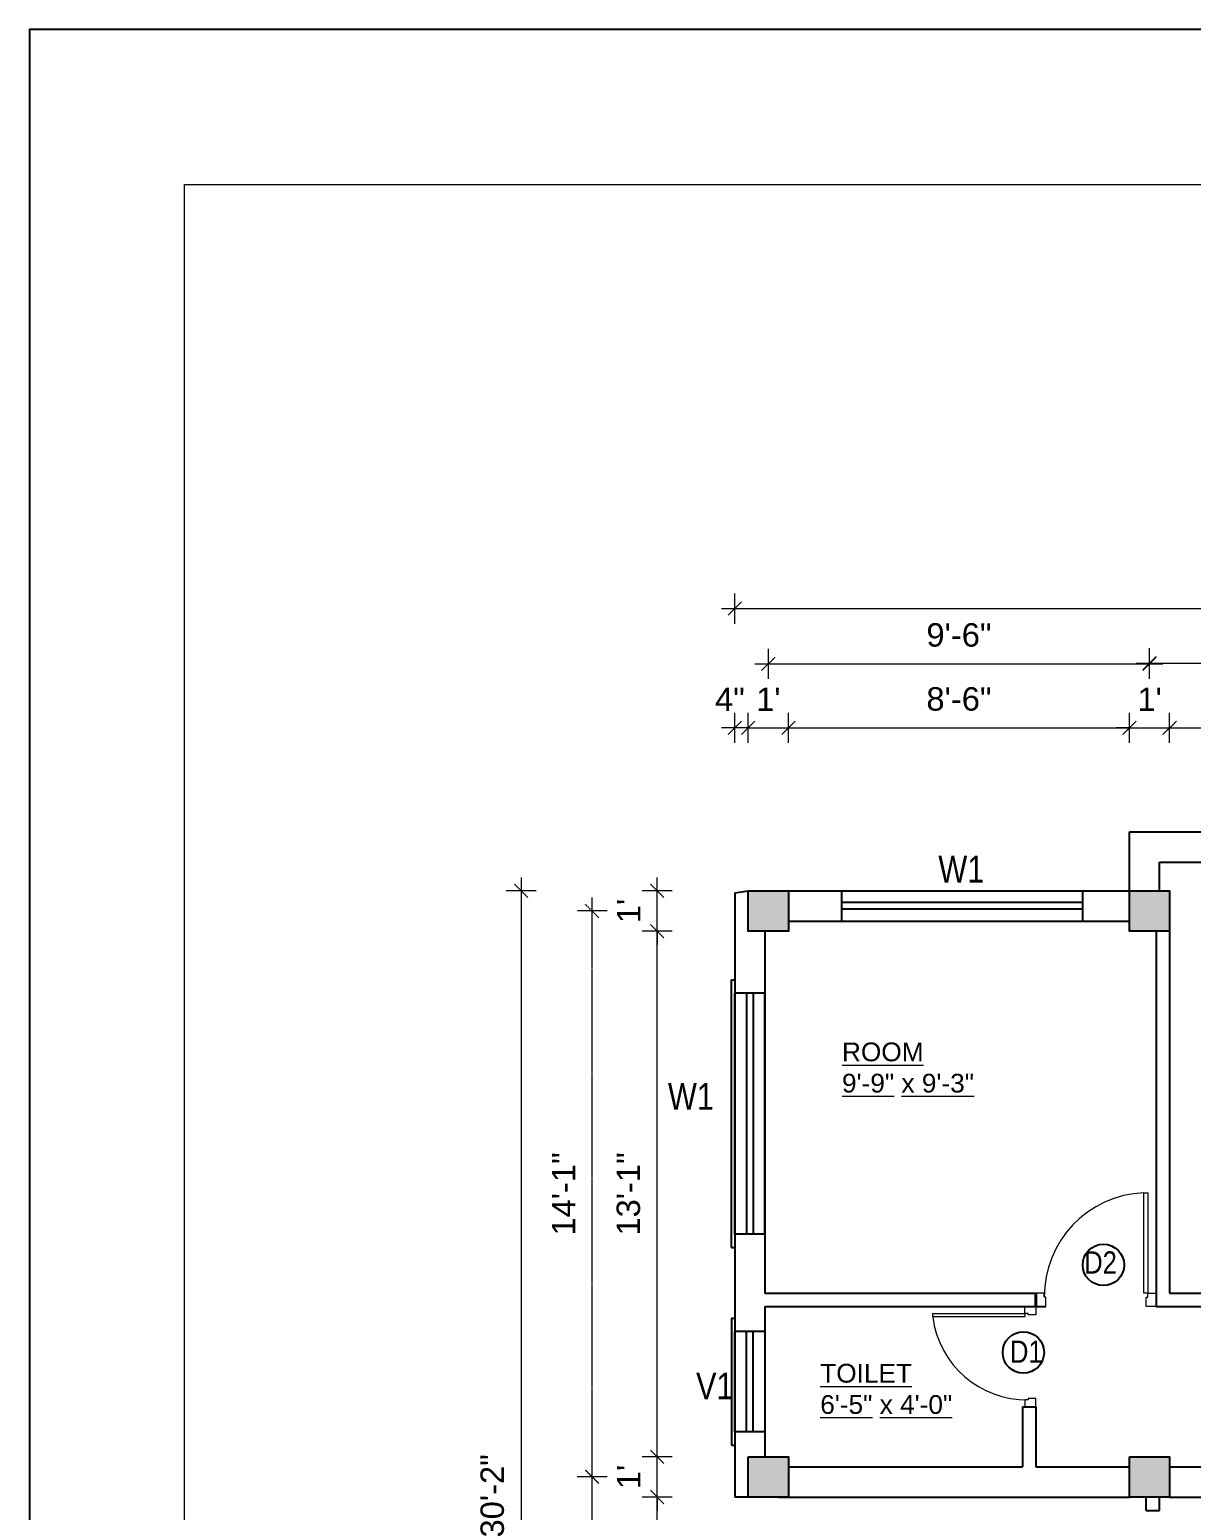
# Model space of a CAD drawing. Header units: inches. Extents: x 24614 to 27792, y -6849 to -4602.
# Drawn here: x 24614.1 to 24961.5, y -5044.3 to -4601.5 of the extents above; entities that cross this region are included whole.
import ezdxf

# ---------------------------------------------------------------- set-up
doc = ezdxf.new("R2010")
doc.units = ezdxf.units.IN
doc.header["$LTSCALE"] = 0.5
doc.header["$MEASUREMENT"] = 0
doc.header["$PDMODE"] = 66
doc.linetypes.add('DASH', pattern=[0.35, 0.25, -0.1])
for name, color, linetype, lineweight in [('A_Title Text', 105, 'Continuous', 60), ('door', 202, 'Continuous', 5), ('ELE1', 3, 'Continuous', 9), ('TEXT', 220, 'Continuous', 9), ('Toilet', 7, 'Continuous', 25), ('wall', 20, 'Continuous', 40)]:
    doc.layers.add(name, color=color, linetype=linetype, lineweight=lineweight)
doc.styles.add('arial', font='arial.ttf')
doc.styles.add('ordinary', font='ARIALN.TTF')
doc.styles.get("Standard").update_dxf_attribs({"font": 'arial.ttf'})
doc.dimstyles.new('Sudeep', dxfattribs={"dimtxt": 6, "dimasz": 4, "dimexe": 4.5, "dimexo": 4.5, "dimgap": 5, "dimtad": 1, "dimdec": 0, "dimlunit": 4, "dimtxsty": 'arial', "dimblk": 'OBLIQUE', "dimcen": 250, "dimdle": 4, "dimclrd": 86, "dimclre": 5, "dimclrt": 1, "dimadec": 0, "dimazin": 0, "dimtfac": 1, "dimtdec": 0, "dimtix": 1, "dimtmove": 1, "dimatfit": 3, "dimldrblk": 'OBLIQUE', "dimfxl": 4.5, "dimfxlon": 1, "dimfrac": 2, "dimlwd": 15, "dimlwe": 13, "dimarcsym": 0})

# ---------------------------------------------------------------- blocks, each defined once
blk = doc.blocks.new('_Oblique')
at = {"color": 0, "linetype": 'ByBlock', "lineweight": -2}
blk.add_line((-0.5, -0.5), (0.5, 0.5), dxfattribs=at)
blk = doc.blocks.new('*D1221')
at = {"layer": 'A_Title Text', "color": 5, "lineweight": 13, "transparency": 16777216}
for p, q in [((24829, -4814.79), (24829, -4805.79)), ((24841, -4814.79), (24841, -4805.79))]:
    blk.add_line(p, q, dxfattribs=at)
at = {"layer": 'A_Title Text', "color": 86, "lineweight": 15, "transparency": 16777216}
for p, q in [((24829, -4810.29), (24825, -4810.29)), ((24829, -4810.29), (24841, -4810.29)), ((24841, -4810.29), (24845, -4810.29))]:
    blk.add_line(p, q, dxfattribs=at)
at = {"layer": 'Defpoints', "color": 0, "transparency": 16777216}
for p in [(24841, -4810.29), (24829, -4859.09), (24841, -4859.09)]:
    blk.add_point(p, dxfattribs=at)
at = {"layer": 'A_Title Text', "color": 86, "lineweight": 15, "transparency": 16777216, "xscale": 4, "yscale": 4, "zscale": 4}
blk.add_blockref('_Oblique', (24829, -4810.29), dxfattribs=at)
at = {"layer": 'A_Title Text', "color": 86, "lineweight": 15, "transparency": 16777216, "xscale": 4, "yscale": 4, "zscale": 4, "rotation": 180}
blk.add_blockref('_Oblique', (24841, -4810.29), dxfattribs=at)
at = {"layer": 'A_Title Text', "color": 1, "transparency": 16777216, "insert": (24835, -4801.78), "char_height": 7, "attachment_point": 5, "style": 'arial'}
blk.add_mtext("1'", dxfattribs=at)
blk = doc.blocks.new('*D1222')
at = {"layer": 'A_Title Text', "color": 5, "lineweight": 13, "transparency": 16777216}
for p, q in [((24841, -4814.79), (24841, -4805.79)), ((24943, -4814.79), (24943, -4805.79))]:
    blk.add_line(p, q, dxfattribs=at)
at = {"layer": 'A_Title Text', "color": 86, "lineweight": 15, "transparency": 16777216}
blk.add_line((24837, -4810.29), (24947, -4810.29), dxfattribs=at)
at = {"layer": 'Defpoints', "color": 0, "transparency": 16777216}
for p in [(24943, -4810.29), (24841, -4859.09), (24943, -4859.09)]:
    blk.add_point(p, dxfattribs=at)
at = {"layer": 'A_Title Text', "color": 86, "lineweight": 15, "transparency": 16777216, "xscale": 4, "yscale": 4, "zscale": 4, "rotation": 180}
blk.add_blockref('_Oblique', (24841, -4810.29), dxfattribs=at)
at = {"layer": 'A_Title Text', "color": 86, "lineweight": 15, "transparency": 16777216, "xscale": 4, "yscale": 4, "zscale": 4}
blk.add_blockref('_Oblique', (24943, -4810.29), dxfattribs=at)
at = {"layer": 'A_Title Text', "color": 1, "transparency": 16777216, "insert": (24892, -4801.72), "char_height": 7, "attachment_point": 5, "style": 'arial'}
blk.add_mtext('8\'-6"', dxfattribs=at)
blk = doc.blocks.new('*D1226')
at = {"layer": 'A_Title Text', "color": 5, "lineweight": 13, "transparency": 16777216}
for p, q in [((24835, -4795.65), (24835, -4786.65)), ((24949, -4795.65), (24949, -4786.65))]:
    blk.add_line(p, q, dxfattribs=at)
at = {"layer": 'A_Title Text', "color": 86, "lineweight": 15, "transparency": 16777216}
blk.add_line((24831, -4791.15), (24953, -4791.15), dxfattribs=at)
at = {"layer": 'Defpoints', "color": 0, "transparency": 16777216}
for p in [(24949, -4791.15), (24835, -4865.09), (24949, -4865.09)]:
    blk.add_point(p, dxfattribs=at)
at = {"layer": 'A_Title Text', "color": 86, "lineweight": 15, "transparency": 16777216, "xscale": 4, "yscale": 4, "zscale": 4, "rotation": 180}
blk.add_blockref('_Oblique', (24835, -4791.15), dxfattribs=at)
at = {"layer": 'A_Title Text', "color": 86, "lineweight": 15, "transparency": 16777216, "xscale": 4, "yscale": 4, "zscale": 4}
blk.add_blockref('_Oblique', (24949, -4791.15), dxfattribs=at)
at = {"layer": 'A_Title Text', "color": 1, "transparency": 16777216, "insert": (24892, -4782.58), "char_height": 7, "attachment_point": 5, "style": 'arial'}
blk.add_mtext('9\'-6"', dxfattribs=at)
blk = doc.blocks.new('*D1227')
at = {"layer": 'A_Title Text', "color": 5, "lineweight": 13, "transparency": 16777216}
for p, q in [((24949, -4795.46), (24949, -4786.46)), ((25072, -4795.46), (25072, -4786.46))]:
    blk.add_line(p, q, dxfattribs=at)
at = {"layer": 'A_Title Text', "color": 86, "lineweight": 15, "transparency": 16777216}
blk.add_line((24945, -4790.96), (25076, -4790.96), dxfattribs=at)
at = {"layer": 'Defpoints', "color": 0, "transparency": 16777216}
for p in [(25072, -4790.96), (24949, -4865.09), (25072, -4865.09)]:
    blk.add_point(p, dxfattribs=at)
at = {"layer": 'A_Title Text', "color": 86, "lineweight": 15, "transparency": 16777216, "xscale": 4, "yscale": 4, "zscale": 4, "rotation": 180}
blk.add_blockref('_Oblique', (24949, -4790.96), dxfattribs=at)
at = {"layer": 'A_Title Text', "color": 86, "lineweight": 15, "transparency": 16777216, "xscale": 4, "yscale": 4, "zscale": 4}
blk.add_blockref('_Oblique', (25072, -4790.96), dxfattribs=at)
at = {"layer": 'A_Title Text', "color": 1, "transparency": 16777216, "insert": (25010.5, -4782.39), "char_height": 7, "attachment_point": 5, "style": 'arial'}
blk.add_mtext('10\'-3"', dxfattribs=at)
blk = doc.blocks.new('*D1229')
at = {"layer": 'A_Title Text', "color": 5, "lineweight": 13, "transparency": 16777216}
for p, q in [((24825, -4814.79), (24825, -4805.79)), ((24829, -4814.79), (24829, -4805.79))]:
    blk.add_line(p, q, dxfattribs=at)
at = {"layer": 'A_Title Text', "color": 86, "lineweight": 15, "transparency": 16777216}
for p, q in [((24825, -4810.29), (24821, -4810.29)), ((24829, -4810.29), (24825, -4810.29)), ((24829, -4810.29), (24833, -4810.29))]:
    blk.add_line(p, q, dxfattribs=at)
at = {"layer": 'Defpoints', "color": 0, "transparency": 16777216}
for p in [(24825, -4810.29), (24825, -4859.71), (24829, -4859.09)]:
    blk.add_point(p, dxfattribs=at)
at = {"layer": 'A_Title Text', "color": 86, "lineweight": 15, "transparency": 16777216, "xscale": 4, "yscale": 4, "zscale": 4}
blk.add_blockref('_Oblique', (24825, -4810.29), dxfattribs=at)
at = {"layer": 'A_Title Text', "color": 86, "lineweight": 15, "transparency": 16777216, "xscale": 4, "yscale": 4, "zscale": 4, "rotation": 180}
blk.add_blockref('_Oblique', (24829, -4810.29), dxfattribs=at)
at = {"layer": 'A_Title Text', "color": 1, "transparency": 16777216, "insert": (24823.5, -4801.79), "char_height": 7, "attachment_point": 5, "style": 'arial'}
blk.add_mtext('4"', dxfattribs=at)
blk = doc.blocks.new('*D1230')
at = {"layer": 'A_Title Text', "color": 5, "lineweight": 13, "transparency": 16777216}
for p, q in [((24943, -4814.79), (24943, -4805.79)), ((24955, -4814.79), (24955, -4805.79))]:
    blk.add_line(p, q, dxfattribs=at)
at = {"layer": 'A_Title Text', "color": 86, "lineweight": 15, "transparency": 16777216}
for p, q in [((24943, -4810.29), (24939, -4810.29)), ((24943, -4810.29), (24955, -4810.29)), ((24955, -4810.29), (24959, -4810.29))]:
    blk.add_line(p, q, dxfattribs=at)
at = {"layer": 'Defpoints', "color": 0, "transparency": 16777216}
for p in [(24955, -4810.29), (24943, -4859.09), (24955, -4859.09)]:
    blk.add_point(p, dxfattribs=at)
at = {"layer": 'A_Title Text', "color": 86, "lineweight": 15, "transparency": 16777216, "xscale": 4, "yscale": 4, "zscale": 4}
blk.add_blockref('_Oblique', (24943, -4810.29), dxfattribs=at)
at = {"layer": 'A_Title Text', "color": 86, "lineweight": 15, "transparency": 16777216, "xscale": 4, "yscale": 4, "zscale": 4, "rotation": 180}
blk.add_blockref('_Oblique', (24955, -4810.29), dxfattribs=at)
at = {"layer": 'A_Title Text', "color": 1, "transparency": 16777216, "insert": (24949, -4801.78), "char_height": 7, "attachment_point": 5, "style": 'arial'}
blk.add_mtext("1'", dxfattribs=at)
blk = doc.blocks.new('*D1231')
at = {"layer": 'A_Title Text', "color": 5, "lineweight": 13, "transparency": 16777216}
for p, q in [((24955, -4814.79), (24955, -4805.79)), ((25066, -4814.79), (25066, -4805.79))]:
    blk.add_line(p, q, dxfattribs=at)
at = {"layer": 'A_Title Text', "color": 86, "lineweight": 15, "transparency": 16777216}
blk.add_line((24951, -4810.29), (25070, -4810.29), dxfattribs=at)
at = {"layer": 'Defpoints', "color": 0, "transparency": 16777216}
for p in [(25066, -4810.29), (24955, -4859.09), (25066, -4859.09)]:
    blk.add_point(p, dxfattribs=at)
at = {"layer": 'A_Title Text', "color": 86, "lineweight": 15, "transparency": 16777216, "xscale": 4, "yscale": 4, "zscale": 4, "rotation": 180}
blk.add_blockref('_Oblique', (24955, -4810.29), dxfattribs=at)
at = {"layer": 'A_Title Text', "color": 86, "lineweight": 15, "transparency": 16777216, "xscale": 4, "yscale": 4, "zscale": 4}
blk.add_blockref('_Oblique', (25066, -4810.29), dxfattribs=at)
at = {"layer": 'A_Title Text', "color": 1, "transparency": 16777216, "insert": (25010.5, -4801.71), "char_height": 7, "attachment_point": 5, "style": 'arial'}
blk.add_mtext('9\'-3"', dxfattribs=at)
blk = doc.blocks.new('*D1232')
at = {"layer": 'A_Title Text', "color": 5, "lineweight": 13, "transparency": 16777216}
for p, q in [((24825, -4779.17), (24825, -4770.17)), ((25204.56, -4779.17), (25204.56, -4770.17))]:
    blk.add_line(p, q, dxfattribs=at)
at = {"layer": 'A_Title Text', "color": 86, "lineweight": 15, "transparency": 16777216}
blk.add_line((24821, -4774.67), (25208.56, -4774.67), dxfattribs=at)
at = {"layer": 'Defpoints', "color": 0, "transparency": 16777216}
for p in [(25204.56, -4774.67), (24825, -4859.71), (25204.56, -4859.09)]:
    blk.add_point(p, dxfattribs=at)
at = {"layer": 'A_Title Text', "color": 86, "lineweight": 15, "transparency": 16777216, "xscale": 4, "yscale": 4, "zscale": 4, "rotation": 180}
blk.add_blockref('_Oblique', (24825, -4774.67), dxfattribs=at)
at = {"layer": 'A_Title Text', "color": 86, "lineweight": 15, "transparency": 16777216, "xscale": 4, "yscale": 4, "zscale": 4}
blk.add_blockref('_Oblique', (25204.56, -4774.67), dxfattribs=at)
at = {"layer": 'A_Title Text', "color": 1, "transparency": 16777216, "insert": (25014.78, -4766.1), "char_height": 7, "attachment_point": 5, "style": 'arial'}
blk.add_mtext('31\'-8"', dxfattribs=at)
blk = doc.blocks.new('*D1234')
at = {"layer": 'A_Title Text', "color": 86, "lineweight": 15, "transparency": 16777216}
blk.add_line((24801.75, -5208.51), (24801.75, -5036.34), dxfattribs=at)
at = {"layer": 'A_Title Text', "color": 5, "lineweight": 13, "transparency": 16777216}
for p, q in [((24806.25, -5040.34), (24797.25, -5040.34)), ((24806.25, -5204.51), (24797.25, -5204.51))]:
    blk.add_line(p, q, dxfattribs=at)
at = {"layer": 'Defpoints', "color": 0, "transparency": 16777216}
for p in [(24801.75, -5040.34), (24829, -5040.34), (24829, -5204.51)]:
    blk.add_point(p, dxfattribs=at)
at = {"layer": 'A_Title Text', "color": 86, "lineweight": 15, "transparency": 16777216, "xscale": 4, "yscale": 4, "zscale": 4}
for p, rotation in [((24801.75, -5040.34), 90), ((24801.75, -5204.51), 270)]:
    blk.add_blockref('_Oblique', p, dxfattribs=dict(at, rotation=rotation))
at = {"layer": 'A_Title Text', "color": 1, "transparency": 16777216, "insert": (24793.18, -5122.42), "char_height": 7, "attachment_point": 5, "rotation": 90, "style": 'arial'}
blk.add_mtext('13\'-8"', dxfattribs=at)
blk = doc.blocks.new('*D1235')
at = {"layer": 'A_Title Text', "color": 86, "lineweight": 15, "transparency": 16777216}
for p, q in [((24801.75, -5028.34), (24801.75, -5024.34)), ((24801.75, -5040.34), (24801.75, -5028.34)), ((24801.75, -5040.34), (24801.75, -5044.34))]:
    blk.add_line(p, q, dxfattribs=at)
at = {"layer": 'A_Title Text', "color": 5, "lineweight": 13, "transparency": 16777216}
for p, q in [((24806.25, -5028.34), (24797.25, -5028.34)), ((24806.25, -5040.34), (24797.25, -5040.34))]:
    blk.add_line(p, q, dxfattribs=at)
at = {"layer": 'Defpoints', "color": 0, "transparency": 16777216}
for p in [(24801.75, -5028.34), (24829, -5028.34), (24829, -5040.34)]:
    blk.add_point(p, dxfattribs=at)
at = {"layer": 'A_Title Text', "color": 86, "lineweight": 15, "transparency": 16777216, "xscale": 4, "yscale": 4, "zscale": 4}
for p, rotation in [((24801.75, -5028.34), 270), ((24801.75, -5040.34), 90)]:
    blk.add_blockref('_Oblique', p, dxfattribs=dict(at, rotation=rotation))
at = {"layer": 'A_Title Text', "color": 1, "transparency": 16777216, "insert": (24793.24, -5034.34), "char_height": 7, "attachment_point": 5, "rotation": 90, "style": 'arial'}
blk.add_mtext("1'", dxfattribs=at)
blk = doc.blocks.new('*D1236')
at = {"layer": 'A_Title Text', "color": 86, "lineweight": 15, "transparency": 16777216}
blk.add_line((24801.75, -5032.34), (24801.75, -4867.09), dxfattribs=at)
at = {"layer": 'A_Title Text', "color": 5, "lineweight": 13, "transparency": 16777216}
for p, q in [((24806.25, -4871.09), (24797.25, -4871.09)), ((24806.25, -5028.34), (24797.25, -5028.34))]:
    blk.add_line(p, q, dxfattribs=at)
at = {"layer": 'Defpoints', "color": 0, "transparency": 16777216}
for p in [(24801.75, -4871.09), (24829, -4871.09), (24829, -5028.34)]:
    blk.add_point(p, dxfattribs=at)
at = {"layer": 'A_Title Text', "color": 86, "lineweight": 15, "transparency": 16777216, "xscale": 4, "yscale": 4, "zscale": 4}
for p, rotation in [((24801.75, -4871.09), 90), ((24801.75, -5028.34), 270)]:
    blk.add_blockref('_Oblique', p, dxfattribs=dict(at, rotation=rotation))
at = {"layer": 'A_Title Text', "color": 1, "transparency": 16777216, "insert": (24793.18, -4949.71), "char_height": 7, "attachment_point": 5, "rotation": 90, "style": 'arial'}
blk.add_mtext('13\'-1"', dxfattribs=at)
blk = doc.blocks.new('*D1237')
at = {"layer": 'A_Title Text', "color": 86, "lineweight": 15, "transparency": 16777216}
for p, q in [((24801.75, -4859.09), (24801.75, -4855.09)), ((24801.75, -4871.09), (24801.75, -4859.09)), ((24801.75, -4871.09), (24801.75, -4875.09))]:
    blk.add_line(p, q, dxfattribs=at)
at = {"layer": 'A_Title Text', "color": 5, "lineweight": 13, "transparency": 16777216}
for p, q in [((24806.25, -4859.09), (24797.25, -4859.09)), ((24806.25, -4871.09), (24797.25, -4871.09))]:
    blk.add_line(p, q, dxfattribs=at)
at = {"layer": 'Defpoints', "color": 0, "transparency": 16777216}
for p in [(24801.75, -4859.09), (24829, -4859.09), (24829, -4871.09)]:
    blk.add_point(p, dxfattribs=at)
at = {"layer": 'A_Title Text', "color": 86, "lineweight": 15, "transparency": 16777216, "xscale": 4, "yscale": 4, "zscale": 4}
for p, rotation in [((24801.75, -4859.09), 270), ((24801.75, -4871.09), 90)]:
    blk.add_blockref('_Oblique', p, dxfattribs=dict(at, rotation=rotation))
at = {"layer": 'A_Title Text', "color": 1, "transparency": 16777216, "insert": (24793.24, -4865.09), "char_height": 7, "attachment_point": 5, "rotation": 90, "style": 'arial'}
blk.add_mtext("1'", dxfattribs=at)
blk = doc.blocks.new('*D1238')
at = {"layer": 'A_Title Text', "color": 86, "lineweight": 15, "transparency": 16777216}
blk.add_line((24782.31, -5214.51), (24782.31, -5030.34), dxfattribs=at)
at = {"layer": 'A_Title Text', "color": 5, "lineweight": 13, "transparency": 16777216}
for p, q in [((24786.81, -5034.34), (24777.81, -5034.34)), ((24786.81, -5210.51), (24777.81, -5210.51))]:
    blk.add_line(p, q, dxfattribs=at)
at = {"layer": 'Defpoints', "color": 0, "transparency": 16777216}
for p in [(24782.31, -5034.34), (24835, -5034.34), (24835, -5210.51)]:
    blk.add_point(p, dxfattribs=at)
at = {"layer": 'A_Title Text', "color": 86, "lineweight": 15, "transparency": 16777216, "xscale": 4, "yscale": 4, "zscale": 4}
for p, rotation in [((24782.31, -5034.34), 90), ((24782.31, -5210.51), 270)]:
    blk.add_blockref('_Oblique', p, dxfattribs=dict(at, rotation=rotation))
at = {"layer": 'A_Title Text', "color": 1, "transparency": 16777216, "insert": (24773.74, -5122.42), "char_height": 7, "attachment_point": 5, "rotation": 90, "style": 'arial'}
blk.add_mtext('14\'-8"', dxfattribs=at)
blk = doc.blocks.new('*D1239')
at = {"layer": 'A_Title Text', "color": 86, "linetype": 'DASH', "lineweight": 15, "ltscale": 0.1, "transparency": 16777216}
blk.add_line((24782.31, -5038.34), (24782.31, -4861.09), dxfattribs=at)
at = {"layer": 'A_Title Text', "color": 5, "linetype": 'DASH', "lineweight": 13, "ltscale": 0.1, "transparency": 16777216}
for p, q in [((24786.81, -4865.09), (24777.81, -4865.09)), ((24786.81, -5034.34), (24777.81, -5034.34))]:
    blk.add_line(p, q, dxfattribs=at)
at = {"layer": 'Defpoints', "color": 0, "linetype": 'DASH', "ltscale": 0.1, "transparency": 16777216}
for p in [(24782.31, -4865.09), (24835, -4865.09), (24835, -5034.34)]:
    blk.add_point(p, dxfattribs=at)
at = {"layer": 'A_Title Text', "color": 86, "linetype": 'DASH', "lineweight": 15, "ltscale": 0.1, "transparency": 16777216, "xscale": 4, "yscale": 4, "zscale": 4}
for p, rotation in [((24782.31, -4865.09), 90), ((24782.31, -5034.34), 270)]:
    blk.add_blockref('_Oblique', p, dxfattribs=dict(at, rotation=rotation))
at = {"layer": 'A_Title Text', "color": 1, "linetype": 'DASH', "ltscale": 0.1, "transparency": 16777216, "insert": (24773.8, -4949.71), "char_height": 7, "attachment_point": 5, "rotation": 90, "style": 'arial'}
blk.add_mtext('14\'-1"', dxfattribs=at)
blk = doc.blocks.new('*D1240')
at = {"layer": 'A_Title Text', "color": 86, "lineweight": 15, "transparency": 16777216}
blk.add_line((24761.06, -4855.09), (24761.06, -5224.92), dxfattribs=at)
at = {"layer": 'A_Title Text', "color": 5, "lineweight": 13, "transparency": 16777216}
for p, q in [((24765.56, -4859.09), (24756.56, -4859.09)), ((24765.56, -5220.92), (24756.56, -5220.92))]:
    blk.add_line(p, q, dxfattribs=at)
at = {"layer": 'Defpoints', "color": 0, "transparency": 16777216}
for p in [(24829, -4859.09), (24761.06, -5220.92), (24805.27, -5220.92)]:
    blk.add_point(p, dxfattribs=at)
at = {"layer": 'A_Title Text', "color": 86, "lineweight": 15, "transparency": 16777216, "xscale": 4, "yscale": 4, "zscale": 4}
for p, rotation in [((24761.06, -4859.09), 90), ((24761.06, -5220.92), 270)]:
    blk.add_blockref('_Oblique', p, dxfattribs=dict(at, rotation=rotation))
at = {"layer": 'A_Title Text', "color": 1, "transparency": 16777216, "insert": (24752.48, -5040), "char_height": 7, "attachment_point": 5, "rotation": 90, "style": 'arial'}
blk.add_mtext('30\'-2"', dxfattribs=at)

msp = doc.modelspace()

# ---------------------------------------------------------------- hatches: boundary and pattern name
at = {"layer": 'Toilet'}
for points in [[(24841, -4859.09), (24829, -4859.09), (24829, -4871.09), (24841, -4871.09)], [(24955, -4859.09), (24943, -4859.09), (24943, -4871.09), (24955, -4871.09)], [(24841, -5028.34), (24829, -5028.34), (24829, -5040.34), (24841, -5040.34)], [(24955, -5028.34), (24943, -5028.34), (24943, -5040.34), (24955, -5040.34)]]:
    msp.add_hatch(color=1, dxfattribs=at).paths.add_polyline_path(points)

# ---------------------------------------------------------------- linework, layer by layer
at = {"layer": 'Defpoints'}
msp.add_lwpolyline([(27791.71, -4601.52), (24614.11, -4601.52), (24614.11, -6849.49), (27791.71, -6849.49)], close=True, dxfattribs=at)
at = {"layer": 'door', "ltscale": 0.5}
for p, q in [((24948.5, -4979.35), (24951, -4979.35)), ((24948.5, -4979.35), (24951, -4979.35)), ((24911.67, -4985.43), (24911.67, -4983.35)), ((24911.67, -4985.43), (24911.67, -4983.35))]:
    msp.add_line(p, q, dxfattribs=at)
for points in [[(24948.5, -4949.35), (24948.5, -4979.35), (24947.25, -4979.35), (24947.25, -4949.35)], [(24948.5, -4949.35), (24948.5, -4979.35), (24947.25, -4979.35), (24947.25, -4949.35)], [(24917.5, -4979.35), (24915, -4979.35), (24915, -4983.35), (24918, -4983.35), (24918, -4980.6), (24917.5, -4980.6)], [(24917.5, -4979.35), (24915, -4979.35), (24915, -4983.35), (24918, -4983.35), (24918, -4980.6), (24917.5, -4980.6)], [(24884.18, -4985.43), (24911.67, -4985.43), (24911.67, -4986.47), (24884.18, -4986.47)], [(24884.18, -4985.43), (24911.67, -4985.43), (24911.67, -4986.47), (24884.18, -4986.47)], [(24911.67, -5011.26), (24911.67, -5013.34), (24915, -5013.34), (24915, -5010.84), (24912.71, -5010.84), (24912.71, -5011.26)], [(24911.67, -5011.26), (24911.67, -5013.34), (24915, -5013.34), (24915, -5010.84), (24912.71, -5010.84), (24912.71, -5011.26)]]:
    msp.add_lwpolyline(points, close=True, dxfattribs=at)
for points in [[(24951, -4979.35), (24951, -4983.35), (24948, -4983.35), (24948, -4980.6), (24948.5, -4980.6), (24948.5, -4979.35)], [(24951, -4979.35), (24951, -4983.35), (24948, -4983.35), (24948, -4980.6), (24948.5, -4980.6), (24948.5, -4979.35)], [(24911.67, -4983.35), (24915, -4983.35), (24915, -4985.85), (24912.71, -4985.85), (24912.71, -4985.43), (24911.67, -4985.43)], [(24911.67, -4983.35), (24915, -4983.35), (24915, -4985.85), (24912.71, -4985.85), (24912.71, -4985.43), (24911.67, -4985.43)]]:
    msp.add_lwpolyline(points, dxfattribs=at)
for centre, radius, start, end in [((24948.62, -4980.45), 31.13, 92.5338, 180.2834), ((24948.62, -4980.45), 31.13, 92.5338, 180.2834), ((24912.24, -4982.98), 28.28, 187.1036, 270.9404), ((24912.24, -4982.98), 28.28, 187.1036, 270.9404)]:
    msp.add_arc(centre, radius, start, end, dxfattribs=at)
at = {"layer": 'ELE1'}
msp.add_lwpolyline([(24660.43, -4647.84), (27745.39, -4647.84), (27745.39, -6803.17), (24660.43, -6803.17)], close=True, dxfattribs=at)
at = {"layer": 'Toilet'}
for p, q in [((24943, -4841.46), (25070.5, -4841.46)), ((24943, -4859.09), (24943, -4841.46)), ((24952, -4850.46), (25066, -4850.46)), ((24952, -4859.09), (24952, -4850.46)), ((24825, -4859.71), (24829, -4859.09)), ((24825, -4859.71), (24825, -5040.34)), ((24841, -4859.09), (24857, -4859.09)), ((24928, -4859.09), (24943, -4859.09)), ((24841, -4868.09), (24857, -4868.09)), ((24928, -4868.09), (24943, -4868.09)), ((24834, -4871.09), (24834, -4979.34)), ((24951, -4871.09), (24951, -4983.34)), ((24955, -4871.09), (24955, -4979.34)), ((24834, -4979.34), (24915, -4979.34)), ((24915, -4983.34), (24915, -4979.34)), ((24955, -4979.34), (25035, -4979.34)), ((24834, -4983.34), (24915, -4983.34)), ((24915, -4983.34), (24918, -4983.34)), ((24951, -4983.34), (25035, -4983.34)), ((24955, -4983.35), (24955, -4983.35)), ((24911, -5013.34), (24911, -5031.34)), ((24911, -5013.34), (24915, -5013.34)), ((24915, -5013.34), (24915, -5031.34)), ((24834, -5020.84), (24834, -5028.34)), ((24841, -5031.34), (24911, -5031.34)), ((24915, -5031.34), (24943, -5031.34)), ((24955, -5031.34), (24980.5, -5031.34)), ((24829, -5040.34), (24825, -5040.34)), ((24838, -5040.34), (24931, -5040.34)), ((24838, -5040.34), (24943, -5040.34)), ((24948, -5044.34), (24948, -5040.34)), ((24952, -5044.34), (24952, -5040.34)), ((24955, -5040.34), (24980.5, -5040.34)), ((24948, -5044.34), (24952, -5044.34))]:
    msp.add_line(p, q, dxfattribs=at)
at = {"layer": 'Toilet', "color": 3}
for p, q in [((24857, -4868.09), (24857, -4859.09)), ((24857, -4859.09), (24929, -4859.09)), ((24929, -4868.09), (24929, -4859.09)), ((24929, -4862.59), (24857, -4862.59)), ((24929, -4864.59), (24857, -4864.59)), ((24857, -4868.09), (24929, -4868.09)), ((24824, -4965.71), (24824, -4885.71)), ((24824, -4885.71), (24825, -4885.71)), ((24834, -4889.71), (24825, -4889.71)), ((24825, -4961.71), (24825, -4889.71)), ((24828.5, -4889.71), (24828.5, -4961.71)), ((24830.5, -4889.71), (24830.5, -4961.71)), ((24834, -4961.71), (24834, -4889.71)), ((24834, -4961.71), (24825, -4961.71)), ((24824, -4965.71), (24825, -4965.71)), ((24834, -4983.34), (24834, -4990.84)), ((24824, -4986.84), (24824, -5024.84)), ((24824, -4986.84), (24825, -4986.84)), ((24834, -4990.84), (24825, -4990.84)), ((24825, -5020.84), (24825, -4990.84)), ((24828.5, -5020.84), (24828.5, -4990.84)), ((24830.5, -5020.84), (24830.5, -4990.84)), ((24834, -4990.84), (24834, -5020.84)), ((24834, -5020.84), (24825, -5020.84)), ((24824, -5024.84), (24825, -5024.84))]:
    msp.add_line(p, q, dxfattribs=at)
at = {"layer": 'Toilet'}
for points in [[(24829, -4859.09), (24841, -4859.09), (24841, -4871.09), (24829, -4871.09)], [(24943, -4859.09), (24955, -4859.09), (24955, -4871.09), (24943, -4871.09)], [(24829, -5028.34), (24841, -5028.34), (24841, -5040.34), (24829, -5040.34)], [(24943, -5028.34), (24955, -5028.34), (24955, -5040.34), (24943, -5040.34)]]:
    msp.add_lwpolyline(points, close=True, dxfattribs=at)
for centre in [(24935.19, -4970.93), (24911.26, -4997.12)]:
    msp.add_circle(centre, 6.19, dxfattribs=at)
at = {"layer": 'wall', "ltscale": 5}
msp.add_line((24915, -4983.35), (24915, -4979.35), dxfattribs=at)
msp.add_line((24915, -4983.35), (24915, -4979.35), dxfattribs=at)
msp.add_line((24915, -4983.35), (24915, -4979.35), dxfattribs=at)
msp.add_line((24915, -4983.35), (24915, -4979.35), dxfattribs=at)
msp.add_line((24915, -4983.35), (24915, -4979.35), dxfattribs=at)
msp.add_line((24915, -4983.35), (24915, -4979.35), dxfattribs=at)

# ---------------------------------------------------------------- texts
at = {"layer": 'door', "ltscale": 0.5, "style": 'ordinary'}
for s, insert, char_height, width, attachment_point, rotation in [('W1', (24885.83, -4856.59), 8, 4.3538, 7, 0), ('W1', (24804.98, -4924.55), 8, 4.3538, 7, 0), ('D1', (24907.26, -4993.55), 6.664, 3.6268, 1, 360), ('V1', (24813.38, -5011.15), 8, 4.3538, 7, 0)]:
    msp.add_mtext(s, dxfattribs=dict(at, insert=insert, char_height=char_height, width=width, attachment_point=attachment_point, rotation=rotation))
at = {"layer": 'door', "ltscale": 0.5, "insert": (24939.21, -4966.88), "char_height": 6.664, "width": 3.6268, "attachment_point": 3, "style": 'ordinary'}
msp.add_mtext('D2', dxfattribs=at)
at = {"layer": 'TEXT', "char_height": 5.60913, "width": 62.1621, "attachment_point": 7}
for s, insert in [('{\\fArial TUR|b0|i0|c162|p34;\\LROOM\\P\\fArial TUR|b0|i0|c0|p34;9\\fArial TUR|b0|i0|c162|p34;\'-\\fArial TUR|b0|i0|c0|p34;9\\fArial TUR|b0|i0|c162|p34;" x \\fArial TUR|b0|i0|c0|p34;9\\fArial TUR|b0|i0|c162|p34;\'-\\fArial TUR|b0|i0|c0|p34;3\\fArial TUR|b0|i0|c162|p34;"}', (24857.03, -4919.46)), ('{\\fArial TUR|b0|i0|c162|p34;\\LTOILET\\P\\fArial TUR|b0|i0|c0|p34;6\\fArial TUR|b0|i0|c162|p34;\'-\\fArial TUR|b0|i0|c0|p34;5\\fArial TUR|b0|i0|c162|p34;" x \\fArial TUR|b0|i0|c0|p34;4\\fArial TUR|b0|i0|c162|p34;\'-0"}', (24850.52, -5015.56))]:
    msp.add_mtext(s, dxfattribs=dict(at, insert=insert))

# ---------------------------------------------------------------- dimensions: what is measured, and where the dimension line sits
at = {"layer": 'A_Title Text'}
dim = msp.add_linear_dim(base=(25204.56, -4774.67), p1=(24825, -4859.71), p2=(25204.56, -4859.09), dimstyle='Sudeep', override={"dimtxt": 7}, dxfattribs=at)
dim.commit()
dim.dimension.update_dxf_attribs({"geometry": '*D1232', "text_midpoint": (25014.78, -4766.1)})
for p1, p2, distance, picture, middle in [((24835, -4865.09), (24949, -4865.09), 73.94, '*D1226', (24892, -4782.58)), ((24829, -4859.09), (24841, -4859.09), 48.8, '*D1221', (24835, -4801.78))]:
    dim = msp.add_aligned_dim(p1=p1, p2=p2, distance=distance, dimstyle='Sudeep', override={"dimtxt": 7}, dxfattribs=at)
    dim.commit()
    dim.dimension.update_dxf_attribs({"geometry": picture, "text_midpoint": middle})
for base, p1, p2, angle, picture, middle in [((25072, -4790.96), (24949, -4865.09), (25072, -4865.09), 180, '*D1227', (25010.5, -4782.39)), ((24943, -4810.29), (24841, -4859.09), (24943, -4859.09), 180, '*D1222', (24892, -4801.72)), ((24955, -4810.29), (24943, -4859.09), (24955, -4859.09), 180, '*D1230', (24949, -4801.78)), ((25066, -4810.29), (24955, -4859.09), (25066, -4859.09), 180, '*D1231', (25010.5, -4801.71)), ((24761.06, -5220.92), (24829, -4859.09), (24805.27, -5220.92), 90, '*D1240', (24752.48, -5040)), ((24801.75, -4859.09), (24829, -4871.09), (24829, -4859.09), 90, '*D1237', (24793.24, -4865.09)), ((24801.75, -4871.09), (24829, -5028.34), (24829, -4871.09), 90, '*D1236', (24793.18, -4949.71)), ((24801.75, -5028.34), (24829, -5040.34), (24829, -5028.34), 90, '*D1235', (24793.24, -5034.34)), ((24782.31, -5034.34), (24835, -5210.51), (24835, -5034.34), 90, '*D1238', (24773.74, -5122.42)), ((24801.75, -5040.34), (24829, -5204.51), (24829, -5040.34), 90, '*D1234', (24793.18, -5122.42))]:
    dim = msp.add_linear_dim(base=base, p1=p1, p2=p2, angle=angle, dimstyle='Sudeep', override={"dimtxt": 7}, dxfattribs=at)
    dim.commit()
    dim.dimension.update_dxf_attribs({"geometry": picture, "text_midpoint": middle})
dim = msp.add_linear_dim(base=(24825, -4810.29), p1=(24829, -4859.09), p2=(24825, -4859.71), angle=180, dimstyle='Sudeep', override={"dimtxt": 7}, dxfattribs=at)
dim.commit()
dim.dimension.update_dxf_attribs({"geometry": '*D1229', "text_midpoint": (24823.5, -4810.29), "dimtype": 160})
at = {"layer": 'A_Title Text', "color": 1, "linetype": 'DASH', "ltscale": 0.1}
dim = msp.add_linear_dim(base=(24782.31, -4865.09), p1=(24835, -5034.34), p2=(24835, -4865.09), angle=90, dimstyle='Sudeep', override={"dimtxt": 7}, dxfattribs=at)
dim.commit()
dim.dimension.update_dxf_attribs({"geometry": '*D1239', "text_midpoint": (24773.8, -4949.71)})

doc.saveas('drawing.dxf')
